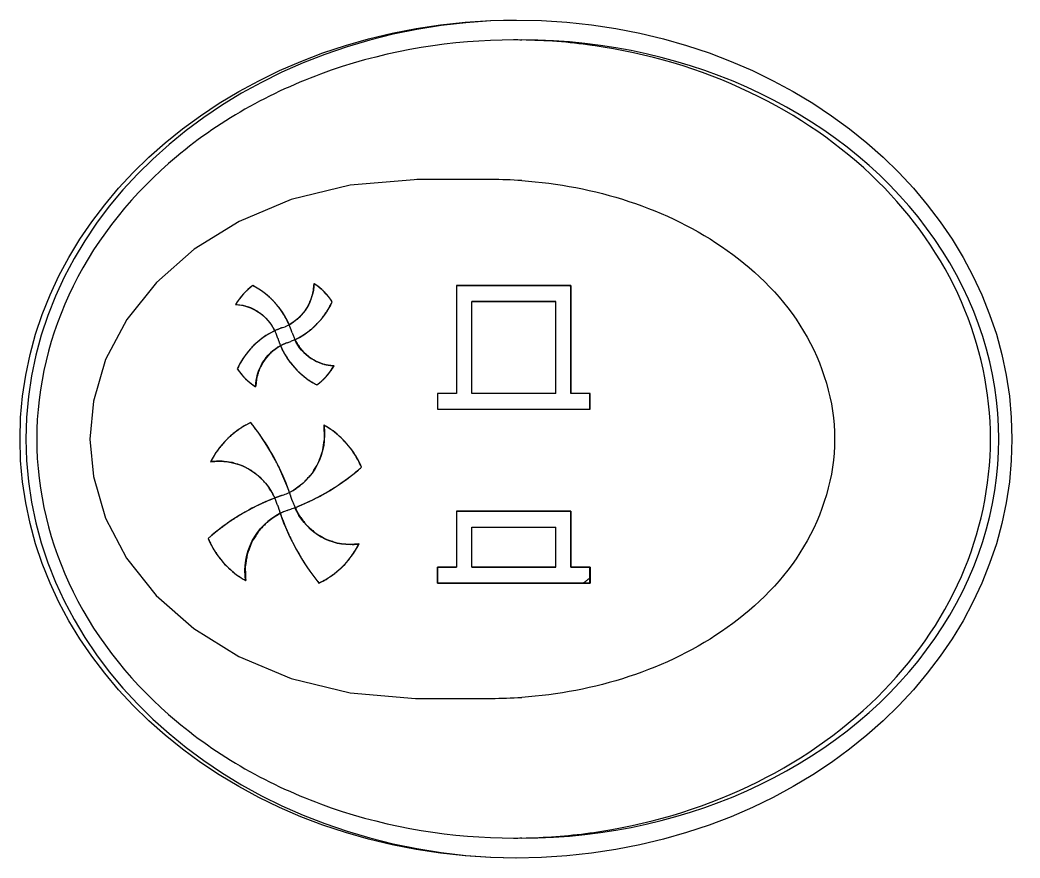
# Model space of a CAD drawing. Header units: millimetres. Extents: x 900 to 7803, y 2935 to 8583.
# Drawn here: x 2876.77 to 2901.83, y 6186.03 to 6207.03 of the extents above; entities that cross this region are included whole.
import ezdxf

# ---------------------------------------------------------------- set-up
doc = ezdxf.new("R2010")
doc.units = ezdxf.units.MM
doc.header["$LTSCALE"] = 676.148
doc.layers.get('0').update_dxf_attribs({"linetype": 'CONTINUOUS'})
doc.layers.add('CURVE', color=7, linetype='CONTINUOUS')
doc.layers.add('GEOM', color=7, linetype='CONTINUOUS')

msp = doc.modelspace()

# ---------------------------------------------------------------- linework, layer by layer
at = {"color": 7, "linetype": 'Continuous'}
for p, q in [((2891.136, 6206.391), (2891.106, 6206.395)), ((2888.581, 6203.031), (2886.715, 6203.031)), ((2886.683, 6190.031), (2888.581, 6190.031))]:
    msp.add_line(p, q, dxfattribs=at)
for points in [[(2886.745, 6203.031), (2885.046, 6202.895), (2883.568, 6202.532), (2882.261, 6201.985), (2881.131, 6201.285), (2880.187, 6200.455), (2879.444, 6199.523), (2878.915, 6198.52), (2878.609, 6197.481), (2878.52, 6196.531)], [(2878.52, 6196.531), (2878.607, 6195.589), (2878.913, 6194.549), (2879.44, 6193.545), (2880.183, 6192.612), (2881.127, 6191.781), (2882.257, 6191.08), (2883.564, 6190.533), (2885.043, 6190.169), (2886.683, 6190.031)]]:
    msp.add_lwpolyline(points, dxfattribs=at)
for centre, radius, start, end in [((2889.141, 6192.277), 14.254, 89.1806, 89.9999), ((2889.142, 6192.284), 14.248, 82.0769, 89.1838), ((2888.581, 6191.645), 11.387, 86.1636, 90.0001), ((2888.581, 6201.418), 11.387, 269.9999, 273.8364), ((2889.141, 6200.786), 14.254, 270.0001, 270.8196), ((2889.142, 6200.782), 14.251, 270.8169, 277.696), ((2889.158, 6200.647), 14.115, 277.7048, 277.9)]:
    msp.add_arc(centre, radius, start, end, dxfattribs=at)
msp.add_ellipse((2889.346, 6196.531), major_axis=(11.954, 0), ratio=0.836553, start_param=4.712389, end_param=7.853982, dxfattribs=at)
for points, knots in [([(2889.141, 6206.531), (2887.595, 6206.531), (2884.544, 6206.038), (2880.591, 6203.883), (2877.856, 6200.573), (2877.187, 6197.843), (2877.187, 6196.531)], [0, 0, 0, 0, 0.270154, 0.528972, 0.770852, 1, 1, 1, 1]), ([(2901.095, 6196.531), (2901.095, 6197.702), (2900.57, 6200.124), (2898.372, 6203.205), (2895.097, 6205.437), (2892.489, 6206.2), (2891.136, 6206.391)], [0, 0, 0, 0, 0.231184, 0.472978, 0.730138, 1, 1, 1, 1]), ([(2889.343, 6203.006), (2890.253, 6202.945), (2892.074, 6202.602), (2894.589, 6201.381), (2896.609, 6199.362), (2897.188, 6197.47), (2897.188, 6196.531)], [0, 0, 0, 0, 0.246891, 0.495271, 0.746193, 1, 1, 1, 1]), ([(2877.187, 6196.531), (2877.187, 6195.22), (2877.856, 6192.49), (2880.591, 6189.18), (2884.544, 6187.025), (2887.595, 6186.531), (2889.141, 6186.531)], [0, 0, 0, 0, 0.229148, 0.471028, 0.729846, 1, 1, 1, 1]), ([(2897.188, 6196.531), (2897.188, 6195.593), (2896.609, 6193.701), (2894.589, 6191.682), (2892.074, 6190.461), (2890.253, 6190.118), (2889.343, 6190.057)], [0, 0, 0, 0, 0.253807, 0.504729, 0.753109, 1, 1, 1, 1]), ([(2891.098, 6186.666), (2892.455, 6186.855), (2895.072, 6187.613), (2898.36, 6189.845), (2900.567, 6192.93), (2901.095, 6195.358), (2901.095, 6196.531)], [0, 0, 0, 0, 0.269878, 0.527069, 0.76886, 1, 1, 1, 1])]:
    msp.add_open_spline(points, degree=3, knots=knots, dxfattribs=at)
at = {"layer": 'CURVE', "color": 40, "linetype": 'Continuous'}
for p, q in [((2882.605, 6200.375), (2882.581, 6200.358)), ((2887.71, 6200.375), (2887.71, 6197.675)), ((2887.71, 6200.375), (2890.579, 6200.375)), ((2890.579, 6200.375), (2890.579, 6197.675)), ((2888.093, 6197.675), (2888.093, 6199.975)), ((2890.197, 6199.975), (2888.093, 6199.975)), ((2890.197, 6197.675), (2890.197, 6199.975)), ((2882.787, 6199.016), (2882.76, 6198.994)), ((2882.469, 6198.698), (2882.442, 6198.665)), ((2882.229, 6198.315), (2882.218, 6198.292)), ((2883.821, 6198.15), (2883.847, 6198.128)), ((2882.652, 6197.856), (2882.674, 6197.842)), ((2884.196, 6197.895), (2884.21, 6197.888)), ((2887.232, 6197.675), (2887.232, 6197.275)), ((2887.71, 6197.675), (2887.232, 6197.675)), ((2890.197, 6197.675), (2888.093, 6197.675)), ((2891.058, 6197.675), (2890.579, 6197.675)), ((2891.058, 6197.275), (2891.058, 6197.675)), ((2887.232, 6197.275), (2891.058, 6197.275)), ((2882.553, 6196.942), (2882.539, 6196.935)), ((2882.162, 6196.704), (2882.134, 6196.683)), ((2881.822, 6196.378), (2881.793, 6196.343)), ((2881.558, 6195.98), (2881.546, 6195.958)), ((2883.134, 6195.044), (2883.084, 6195.024)), ((2883.172, 6195.058), (2883.134, 6195.044)), ((2883.528, 6195.178), (2883.522, 6195.195)), ((2882.582, 6194.794), (2882.536, 6194.769)), ((2883.31, 6194.617), (2883.318, 6194.594)), ((2887.71, 6194.721), (2887.71, 6193.321)), ((2887.71, 6194.721), (2890.579, 6194.721)), ((2890.579, 6194.721), (2890.579, 6193.321)), ((2882.027, 6194.46), (2881.973, 6194.423)), ((2888.093, 6193.321), (2888.093, 6194.321)), ((2888.093, 6194.321), (2890.197, 6194.321)), ((2890.197, 6193.321), (2890.197, 6194.321)), ((2881.511, 6194.061), (2881.485, 6194.038)), ((2881.485, 6194.038), (2881.495, 6194.014)), ((2882.023, 6193.275), (2882.052, 6193.249)), ((2887.232, 6192.921), (2887.232, 6193.321)), ((2887.232, 6193.321), (2887.71, 6193.321)), ((2888.093, 6193.321), (2890.197, 6193.321)), ((2890.579, 6193.321), (2891.058, 6193.321)), ((2891.058, 6193.321), (2891.058, 6192.921)), ((2882.411, 6192.994), (2882.425, 6192.986)), ((2884.232, 6192.959), (2884.262, 6192.921)), ((2891.058, 6192.921), (2887.232, 6192.921))]:
    msp.add_line(p, q, dxfattribs=at)
for points in [[(2882.581, 6200.358), (2882.56, 6200.342), (2882.52, 6200.311), (2882.482, 6200.278), (2882.461, 6200.259)], [(2883.189, 6199.17), (2883.178, 6199.197), (2883.155, 6199.25), (2883.126, 6199.301), (2883.111, 6199.329)], [(2883.348, 6199.322), (2883.34, 6199.319), (2883.324, 6199.313), (2883.301, 6199.305), (2883.277, 6199.296), (2883.246, 6199.284), (2883.225, 6199.275), (2883.198, 6199.263), (2883.17, 6199.251), (2883.152, 6199.242), (2883.143, 6199.238)], [(2883.143, 6199.238), (2883.141, 6199.237), (2883.138, 6199.236), (2883.134, 6199.234), (2883.129, 6199.231), (2883.117, 6199.225), (2883.115, 6199.225), (2883.107, 6199.22), (2883.098, 6199.216), (2883.092, 6199.213), (2883.089, 6199.211)], [(2883.225, 6194.87), (2883.22, 6194.886), (2883.21, 6194.917), (2883.198, 6194.949), (2883.192, 6194.966)], [(2883.466, 6194.741), (2883.451, 6194.736), (2883.421, 6194.725), (2883.391, 6194.713), (2883.374, 6194.707)], [(2881.705, 6193.638), (2881.71, 6193.632), (2881.718, 6193.619), (2881.727, 6193.607), (2881.733, 6193.599)], [(2883.846, 6193.507), (2883.864, 6193.479), (2883.881, 6193.451), (2883.9, 6193.422)]]:
    msp.add_open_spline(points, degree=3, dxfattribs=at)
for points, knots in [([(2883.483, 6199.464), (2883.471, 6199.488), (2883.445, 6199.535), (2883.413, 6199.593), (2883.391, 6199.635), (2883.378, 6199.658), (2883.355, 6199.691), (2883.321, 6199.74), (2883.287, 6199.789), (2883.265, 6199.823), (2883.248, 6199.844), (2883.216, 6199.88), (2883.18, 6199.921), (2883.149, 6199.958), (2883.131, 6199.978), (2883.118, 6199.995), (2883.103, 6200.007), (2883.084, 6200.026), (2883.05, 6200.057), (2883.012, 6200.093), (2882.978, 6200.125), (2882.958, 6200.142), (2882.925, 6200.166), (2882.877, 6200.203), (2882.827, 6200.239), (2882.795, 6200.264), (2882.772, 6200.278), (2882.732, 6200.301), (2882.674, 6200.335), (2882.628, 6200.361), (2882.605, 6200.375)], [0, 0, 0, 0, 0.0625, 0.125, 0.15625, 0.171875, 0.1875, 0.25, 0.3125, 0.328125, 0.34375, 0.375, 0.4375, 0.46875, 0.484375, 0.5, 0.515625, 0.53125, 0.5625, 0.625, 0.65625, 0.671875, 0.6875, 0.75, 0.8125, 0.828125, 0.84375, 0.875, 0.9375, 1, 1, 1, 1]), ([(2883.596, 6199.441), (2883.614, 6199.456), (2883.651, 6199.484), (2883.698, 6199.52), (2883.73, 6199.544), (2883.748, 6199.559), (2883.764, 6199.577), (2883.785, 6199.599), (2883.81, 6199.626), (2883.835, 6199.652), (2883.855, 6199.674), (2883.872, 6199.691), (2883.886, 6199.711), (2883.909, 6199.746), (2883.936, 6199.786), (2883.96, 6199.821), (2883.973, 6199.842), (2883.984, 6199.856), (2883.991, 6199.873), (2884.002, 6199.895), (2884.019, 6199.934), (2884.039, 6199.979), (2884.058, 6200.017), (2884.067, 6200.04), (2884.073, 6200.064), (2884.082, 6200.093), (2884.091, 6200.128), (2884.101, 6200.164), (2884.109, 6200.193), (2884.117, 6200.217), (2884.12, 6200.241), (2884.125, 6200.285), (2884.132, 6200.346), (2884.137, 6200.396), (2884.14, 6200.421)], [0, 0, 0, 0, 0.0625, 0.125, 0.15625, 0.171875, 0.1875, 0.21875, 0.25, 0.28125, 0.3125, 0.328125, 0.34375, 0.375, 0.4375, 0.46875, 0.484375, 0.5, 0.515625, 0.53125, 0.5625, 0.625, 0.65625, 0.671875, 0.6875, 0.71875, 0.75, 0.78125, 0.8125, 0.828125, 0.84375, 0.875, 0.9375, 1, 1, 1, 1]), ([(2884.596, 6199.971), (2884.581, 6199.993), (2884.558, 6200.026), (2884.526, 6200.07), (2884.5, 6200.101), (2884.475, 6200.133), (2884.448, 6200.163), (2884.42, 6200.192), (2884.393, 6200.222), (2884.363, 6200.249), (2884.333, 6200.276), (2884.303, 6200.303), (2884.271, 6200.327), (2884.24, 6200.353), (2884.196, 6200.383), (2884.163, 6200.406), (2884.14, 6200.421)], [0, 0, 0, 0, 0.125, 0.1875, 0.25, 0.3125, 0.375, 0.4375, 0.5, 0.5625, 0.625, 0.6875, 0.75, 0.8125, 0.875, 1, 1, 1, 1]), ([(2882.269, 6200.044), (2882.263, 6200.036), (2882.251, 6200.019), (2882.236, 6199.998), (2882.226, 6199.983), (2882.22, 6199.974), (2882.213, 6199.963), (2882.205, 6199.95), (2882.199, 6199.94), (2882.196, 6199.935)], [0, 0, 0, 0, 0.25, 0.5, 0.625, 0.6875, 0.75, 0.875, 1, 1, 1, 1]), ([(2882.318, 6200.107), (2882.316, 6200.105), (2882.313, 6200.102), (2882.306, 6200.093), (2882.299, 6200.084), (2882.296, 6200.08), (2882.288, 6200.069), (2882.283, 6200.064), (2882.281, 6200.06), (2882.276, 6200.054), (2882.272, 6200.048), (2882.269, 6200.044)], [0, 0, 0, 0, 0.125, 0.25, 0.375, 0.5, 0.625, 0.75, 0.8125, 0.875, 1, 1, 1, 1]), ([(2882.413, 6200.213), (2882.41, 6200.209), (2882.403, 6200.203), (2882.39, 6200.189), (2882.377, 6200.175), (2882.368, 6200.166), (2882.354, 6200.15), (2882.338, 6200.131), (2882.326, 6200.117), (2882.318, 6200.107)], [0, 0, 0, 0, 0.125, 0.25, 0.375, 0.5, 0.625, 0.75, 1, 1, 1, 1]), ([(2882.461, 6200.259), (2882.453, 6200.252), (2882.442, 6200.241), (2882.429, 6200.229), (2882.422, 6200.221), (2882.416, 6200.216), (2882.413, 6200.213)], [0, 0, 0, 0, 0.5, 0.75, 0.875, 1, 1, 1, 1]), ([(2882.196, 6199.935), (2882.195, 6199.934), (2882.194, 6199.932), (2882.192, 6199.929), (2882.19, 6199.925), (2882.185, 6199.916), (2882.184, 6199.914), (2882.182, 6199.911), (2882.181, 6199.909), (2882.178, 6199.905), (2882.176, 6199.901), (2882.174, 6199.898)], [0, 0, 0, 0, 0.125, 0.25, 0.375, 0.5, 0.625, 0.75, 0.8125, 0.875, 1, 1, 1, 1]), ([(2883.111, 6199.329), (2883.097, 6199.348), (2883.07, 6199.387), (2883.036, 6199.435), (2883.012, 6199.469), (2882.998, 6199.488), (2882.981, 6199.505), (2882.96, 6199.527), (2882.935, 6199.553), (2882.91, 6199.579), (2882.888, 6199.6), (2882.872, 6199.618), (2882.853, 6199.632), (2882.819, 6199.657), (2882.781, 6199.685), (2882.747, 6199.71), (2882.728, 6199.724), (2882.714, 6199.735), (2882.698, 6199.742), (2882.677, 6199.753), (2882.639, 6199.772), (2882.597, 6199.793), (2882.56, 6199.812), (2882.539, 6199.822), (2882.516, 6199.828), (2882.488, 6199.837), (2882.454, 6199.847), (2882.42, 6199.857), (2882.392, 6199.866), (2882.369, 6199.873), (2882.346, 6199.877), (2882.304, 6199.882), (2882.245, 6199.889), (2882.198, 6199.895), (2882.174, 6199.898)], [0, 0, 0, 0, 0.0625, 0.125, 0.15625, 0.171875, 0.1875, 0.21875, 0.25, 0.28125, 0.3125, 0.328125, 0.34375, 0.375, 0.4375, 0.46875, 0.484375, 0.5, 0.515625, 0.53125, 0.5625, 0.625, 0.65625, 0.671875, 0.6875, 0.71875, 0.75, 0.78125, 0.8125, 0.828125, 0.84375, 0.875, 0.9375, 1, 1, 1, 1]), ([(2883.466, 6198.941), (2883.496, 6198.954), (2883.554, 6198.978), (2883.628, 6199.009), (2883.68, 6199.03), (2883.709, 6199.043), (2883.736, 6199.06), (2883.771, 6199.08), (2883.812, 6199.105), (2883.853, 6199.129), (2883.888, 6199.15), (2883.916, 6199.165), (2883.942, 6199.185), (2883.987, 6199.221), (2884.039, 6199.262), (2884.085, 6199.298), (2884.11, 6199.319), (2884.131, 6199.333), (2884.147, 6199.352), (2884.169, 6199.375), (2884.209, 6199.416), (2884.253, 6199.463), (2884.293, 6199.503), (2884.315, 6199.527), (2884.334, 6199.555), (2884.359, 6199.588), (2884.389, 6199.629), (2884.419, 6199.669), (2884.443, 6199.703), (2884.464, 6199.73), (2884.48, 6199.758), (2884.508, 6199.81), (2884.548, 6199.883), (2884.58, 6199.941), (2884.596, 6199.971)], [0, 0, 0, 0, 0.0625, 0.125, 0.15625, 0.171875, 0.1875, 0.21875, 0.25, 0.28125, 0.3125, 0.328125, 0.34375, 0.375, 0.4375, 0.46875, 0.484375, 0.5, 0.515625, 0.53125, 0.5625, 0.625, 0.65625, 0.671875, 0.6875, 0.71875, 0.75, 0.78125, 0.8125, 0.828125, 0.84375, 0.875, 0.9375, 1, 1, 1, 1]), ([(2883.348, 6199.322), (2883.369, 6199.329), (2883.4, 6199.34), (2883.441, 6199.358), (2883.476, 6199.374), (2883.504, 6199.388), (2883.534, 6199.404), (2883.563, 6199.421), (2883.585, 6199.435), (2883.596, 6199.441)], [0, 0, 0, 0, 0.25, 0.375, 0.5, 0.625, 0.75, 0.875, 1, 1, 1, 1]), ([(2883.514, 6199.396), (2883.514, 6199.397), (2883.513, 6199.399), (2883.511, 6199.403), (2883.508, 6199.41), (2883.505, 6199.418), (2883.496, 6199.437), (2883.489, 6199.453), (2883.483, 6199.464)], [0, 0, 0, 0, 0.125, 0.1875, 0.25, 0.375, 0.5, 1, 1, 1, 1]), ([(2883.589, 6199.193), (2883.578, 6199.226), (2883.565, 6199.268), (2883.546, 6199.316), (2883.538, 6199.337), (2883.532, 6199.352), (2883.525, 6199.371), (2883.518, 6199.386), (2883.514, 6199.396)], [0, 0, 0, 0, 0.5, 0.625, 0.75, 0.8125, 0.875, 1, 1, 1, 1]), ([(2883.089, 6199.211), (2883.077, 6199.205), (2883.059, 6199.195), (2883.035, 6199.182), (2883.008, 6199.167), (2882.976, 6199.147), (2882.924, 6199.115), (2882.862, 6199.073), (2882.812, 6199.035), (2882.787, 6199.016)], [0, 0, 0, 0, 0.125, 0.1875, 0.25, 0.375, 0.5, 0.75, 1, 1, 1, 1]), ([(2883.225, 6199.07), (2883.223, 6199.078), (2883.219, 6199.089), (2883.213, 6199.106), (2883.21, 6199.116), (2883.204, 6199.133), (2883.199, 6199.144), (2883.195, 6199.156), (2883.191, 6199.166), (2883.189, 6199.17)], [0, 0, 0, 0, 0.25, 0.375, 0.5, 0.625, 0.75, 0.875, 1, 1, 1, 1]), ([(2883.225, 6199.07), (2883.228, 6199.061), (2883.232, 6199.049), (2883.237, 6199.032), (2883.244, 6199.012), (2883.251, 6198.992), (2883.258, 6198.973), (2883.265, 6198.952), (2883.272, 6198.935), (2883.287, 6198.897), (2883.3, 6198.867), (2883.309, 6198.847)], [0, 0, 0, 0, 0.125, 0.1875, 0.25, 0.375, 0.4375, 0.5, 0.625, 0.75, 1, 1, 1, 1]), ([(2883.589, 6199.193), (2883.601, 6199.165), (2883.624, 6199.11), (2883.65, 6199.048), (2883.668, 6199.006), (2883.675, 6198.989), (2883.681, 6198.975), (2883.689, 6198.962), (2883.704, 6198.941), (2883.725, 6198.91), (2883.75, 6198.872), (2883.775, 6198.835), (2883.796, 6198.805), (2883.81, 6198.783), (2883.819, 6198.771), (2883.83, 6198.761), (2883.843, 6198.748), (2883.875, 6198.717), (2883.912, 6198.681), (2883.949, 6198.644), (2883.971, 6198.624), (2883.986, 6198.607), (2884.006, 6198.596), (2884.031, 6198.58), (2884.075, 6198.552), (2884.119, 6198.524), (2884.157, 6198.5), (2884.172, 6198.49), (2884.185, 6198.482), (2884.198, 6198.476), (2884.222, 6198.467), (2884.256, 6198.455), (2884.297, 6198.439), (2884.338, 6198.424), (2884.373, 6198.412), (2884.396, 6198.402), (2884.41, 6198.398), (2884.425, 6198.396), (2884.443, 6198.393), (2884.487, 6198.387), (2884.553, 6198.377), (2884.611, 6198.369), (2884.64, 6198.365)], [0, 0, 0, 0, 0.0625, 0.125, 0.140625, 0.15625, 0.164062, 0.171875, 0.1875, 0.21875, 0.25, 0.28125, 0.3125, 0.328125, 0.335938, 0.34375, 0.359375, 0.375, 0.4375, 0.46875, 0.484375, 0.5, 0.515625, 0.53125, 0.5625, 0.625, 0.640625, 0.65625, 0.664062, 0.671875, 0.6875, 0.71875, 0.75, 0.78125, 0.8125, 0.828125, 0.835938, 0.84375, 0.859375, 0.875, 0.9375, 1, 1, 1, 1]), ([(2882.76, 6198.994), (2882.708, 6198.95), (2882.644, 6198.894), (2882.573, 6198.82), (2882.544, 6198.788), (2882.522, 6198.763), (2882.498, 6198.735), (2882.48, 6198.713), (2882.469, 6198.698)], [0, 0, 0, 0, 0.5, 0.625, 0.75, 0.8125, 0.875, 1, 1, 1, 1]), ([(2883.297, 6198.868), (2883.276, 6198.854), (2883.233, 6198.826), (2883.181, 6198.791), (2883.143, 6198.767), (2883.123, 6198.752), (2883.104, 6198.734), (2883.08, 6198.712), (2883.052, 6198.685), (2883.024, 6198.658), (2883, 6198.635), (2882.981, 6198.618), (2882.965, 6198.597), (2882.938, 6198.56), (2882.907, 6198.518), (2882.879, 6198.481), (2882.864, 6198.459), (2882.851, 6198.444), (2882.844, 6198.426), (2882.832, 6198.403), (2882.812, 6198.362), (2882.789, 6198.316), (2882.769, 6198.276), (2882.758, 6198.252), (2882.751, 6198.226), (2882.741, 6198.194), (2882.73, 6198.156), (2882.718, 6198.118), (2882.709, 6198.086), (2882.701, 6198.061), (2882.697, 6198.035), (2882.692, 6197.988), (2882.683, 6197.922), (2882.677, 6197.869), (2882.674, 6197.842)], [0, 0, 0, 0, 0.0625, 0.125, 0.15625, 0.171875, 0.1875, 0.21875, 0.25, 0.28125, 0.3125, 0.328125, 0.34375, 0.375, 0.4375, 0.46875, 0.484375, 0.5, 0.515625, 0.53125, 0.5625, 0.625, 0.65625, 0.671875, 0.6875, 0.71875, 0.75, 0.78125, 0.8125, 0.828125, 0.84375, 0.875, 0.9375, 1, 1, 1, 1]), ([(2883.37, 6198.904), (2883.365, 6198.901), (2883.357, 6198.897), (2883.345, 6198.892), (2883.333, 6198.886), (2883.326, 6198.883), (2883.317, 6198.878), (2883.309, 6198.874), (2883.301, 6198.87), (2883.297, 6198.868)], [0, 0, 0, 0, 0.25, 0.375, 0.5, 0.625, 0.75, 0.875, 1, 1, 1, 1]), ([(2883.309, 6198.847), (2883.31, 6198.844), (2883.312, 6198.839), (2883.315, 6198.833), (2883.316, 6198.83), (2883.317, 6198.828), (2883.32, 6198.823), (2883.322, 6198.818), (2883.324, 6198.814), (2883.325, 6198.812), (2883.327, 6198.807), (2883.33, 6198.801), (2883.331, 6198.799)], [0, 0, 0, 0, 0.25, 0.375, 0.4375, 0.5, 0.5625, 0.625, 0.6875, 0.75, 0.875, 1, 1, 1, 1]), ([(2883.331, 6198.799), (2883.337, 6198.786), (2883.346, 6198.768), (2883.359, 6198.743), (2883.37, 6198.722), (2883.381, 6198.701), (2883.391, 6198.682), (2883.401, 6198.664), (2883.411, 6198.647), (2883.424, 6198.626), (2883.439, 6198.6), (2883.469, 6198.554), (2883.495, 6198.516), (2883.512, 6198.491)], [0, 0, 0, 0, 0.125, 0.1875, 0.25, 0.3125, 0.375, 0.4375, 0.5, 0.5625, 0.625, 0.75, 1, 1, 1, 1]), ([(2883.466, 6198.941), (2883.459, 6198.939), (2883.447, 6198.935), (2883.432, 6198.929), (2883.422, 6198.925), (2883.406, 6198.919), (2883.395, 6198.914), (2883.383, 6198.909), (2883.374, 6198.905), (2883.37, 6198.904)], [0, 0, 0, 0, 0.25, 0.375, 0.5, 0.625, 0.75, 0.875, 1, 1, 1, 1]), ([(2882.442, 6198.665), (2882.433, 6198.653), (2882.42, 6198.634), (2882.401, 6198.609), (2882.381, 6198.58), (2882.357, 6198.544), (2882.32, 6198.486), (2882.286, 6198.426), (2882.253, 6198.365), (2882.237, 6198.331), (2882.229, 6198.315)], [0, 0, 0, 0, 0.125, 0.1875, 0.25, 0.375, 0.5, 0.75, 0.875, 1, 1, 1, 1]), ([(2882.218, 6198.292), (2882.22, 6198.29), (2882.222, 6198.287), (2882.225, 6198.282), (2882.226, 6198.28), (2882.231, 6198.272), (2882.234, 6198.269), (2882.236, 6198.265), (2882.239, 6198.26), (2882.241, 6198.258)], [0, 0, 0, 0, 0.25, 0.375, 0.5, 0.625, 0.75, 0.875, 1, 1, 1, 1]), ([(2883.512, 6198.491), (2883.516, 6198.485), (2883.522, 6198.476), (2883.529, 6198.467), (2883.534, 6198.461), (2883.537, 6198.456), (2883.539, 6198.454)], [0, 0, 0, 0, 0.5, 0.75, 0.875, 1, 1, 1, 1]), ([(2883.539, 6198.454), (2883.581, 6198.4), (2883.635, 6198.333), (2883.706, 6198.259), (2883.742, 6198.223), (2883.78, 6198.187), (2883.807, 6198.163), (2883.821, 6198.15)], [0, 0, 0, 0, 0.5, 0.625, 0.75, 0.875, 1, 1, 1, 1]), ([(2884.21, 6197.888), (2884.231, 6197.904), (2884.263, 6197.928), (2884.305, 6197.961), (2884.334, 6197.989), (2884.365, 6198.015), (2884.394, 6198.043), (2884.421, 6198.072), (2884.45, 6198.101), (2884.475, 6198.132), (2884.502, 6198.163), (2884.527, 6198.194), (2884.55, 6198.228), (2884.575, 6198.26), (2884.604, 6198.306), (2884.626, 6198.341), (2884.64, 6198.365)], [0, 0, 0, 0, 0.125, 0.1875, 0.25, 0.3125, 0.375, 0.4375, 0.5, 0.5625, 0.625, 0.6875, 0.75, 0.8125, 0.875, 1, 1, 1, 1]), ([(2882.241, 6198.258), (2882.244, 6198.254), (2882.249, 6198.246), (2882.258, 6198.233), (2882.268, 6198.22), (2882.279, 6198.205), (2882.284, 6198.198), (2882.291, 6198.19), (2882.297, 6198.181), (2882.303, 6198.174), (2882.311, 6198.164), (2882.318, 6198.156), (2882.322, 6198.15)], [0, 0, 0, 0, 0.125, 0.25, 0.375, 0.5, 0.5625, 0.625, 0.75, 0.8125, 0.875, 1, 1, 1, 1]), ([(2882.322, 6198.15), (2882.325, 6198.146), (2882.33, 6198.141), (2882.337, 6198.132), (2882.346, 6198.122), (2882.35, 6198.118), (2882.357, 6198.109), (2882.365, 6198.101), (2882.369, 6198.096), (2882.371, 6198.094)], [0, 0, 0, 0, 0.25, 0.375, 0.5, 0.625, 0.75, 0.875, 1, 1, 1, 1]), ([(2882.371, 6198.094), (2882.375, 6198.09), (2882.381, 6198.083), (2882.398, 6198.065), (2882.43, 6198.033), (2882.458, 6198.007), (2882.476, 6197.99)], [0, 0, 0, 0, 0.125, 0.25, 0.5, 1, 1, 1, 1]), ([(2883.847, 6198.128), (2883.86, 6198.117), (2883.886, 6198.096), (2883.92, 6198.07), (2883.947, 6198.05), (2883.969, 6198.034), (2883.992, 6198.018), (2884.016, 6198.001), (2884.036, 6197.988), (2884.065, 6197.97), (2884.094, 6197.952), (2884.122, 6197.935), (2884.155, 6197.917), (2884.18, 6197.904), (2884.196, 6197.895)], [0, 0, 0, 0, 0.125, 0.25, 0.3125, 0.375, 0.4375, 0.5, 0.5625, 0.625, 0.75, 0.8125, 0.875, 1, 1, 1, 1]), ([(2882.476, 6197.99), (2882.477, 6197.99), (2882.478, 6197.988), (2882.485, 6197.982), (2882.495, 6197.973), (2882.505, 6197.966), (2882.513, 6197.958), (2882.519, 6197.954), (2882.522, 6197.951)], [0, 0, 0, 0, 0.125, 0.25, 0.5, 0.75, 0.875, 1, 1, 1, 1]), ([(2882.522, 6197.951), (2882.532, 6197.943), (2882.546, 6197.931), (2882.567, 6197.916), (2882.581, 6197.905), (2882.601, 6197.89), (2882.617, 6197.879), (2882.633, 6197.868), (2882.646, 6197.86), (2882.652, 6197.856)], [0, 0, 0, 0, 0.25, 0.375, 0.5, 0.625, 0.75, 0.875, 1, 1, 1, 1]), ([(2882.539, 6196.935), (2882.524, 6196.928), (2882.502, 6196.917), (2882.472, 6196.902), (2882.438, 6196.884), (2882.398, 6196.862), (2882.334, 6196.825), (2882.279, 6196.788), (2882.233, 6196.757), (2882.202, 6196.734), (2882.178, 6196.716), (2882.162, 6196.704)], [0, 0, 0, 0, 0.125, 0.1875, 0.25, 0.375, 0.5, 0.75, 0.8125, 0.875, 1, 1, 1, 1]), ([(2883.496, 6195.269), (2883.481, 6195.307), (2883.451, 6195.381), (2883.414, 6195.475), (2883.385, 6195.55), (2883.352, 6195.623), (2883.31, 6195.714), (2883.269, 6195.806), (2883.234, 6195.878), (2883.196, 6195.949), (2883.159, 6196.02), (2883.121, 6196.091), (2883.094, 6196.144), (2883.062, 6196.195), (2883.022, 6196.264), (2882.98, 6196.332), (2882.94, 6196.401), (2882.896, 6196.468), (2882.839, 6196.55), (2882.784, 6196.633), (2882.738, 6196.699), (2882.688, 6196.764), (2882.627, 6196.845), (2882.577, 6196.909), (2882.553, 6196.942)], [0, 0, 0, 0, 0.0625, 0.125, 0.15625, 0.1875, 0.25, 0.3125, 0.34375, 0.375, 0.4375, 0.46875, 0.5, 0.53125, 0.5625, 0.625, 0.65625, 0.6875, 0.75, 0.8125, 0.84375, 0.875, 0.9375, 1, 1, 1, 1]), ([(2883.616, 6195.243), (2883.647, 6195.266), (2883.694, 6195.3), (2883.757, 6195.345), (2883.796, 6195.373), (2883.827, 6195.396), (2883.846, 6195.41), (2883.862, 6195.421), (2883.876, 6195.435), (2883.899, 6195.461), (2883.933, 6195.497), (2883.973, 6195.541), (2884.013, 6195.585), (2884.047, 6195.621), (2884.07, 6195.646), (2884.083, 6195.661), (2884.093, 6195.679), (2884.106, 6195.7), (2884.137, 6195.752), (2884.173, 6195.811), (2884.209, 6195.871), (2884.227, 6195.901), (2884.237, 6195.918), (2884.246, 6195.931), (2884.25, 6195.945), (2884.257, 6195.964), (2884.269, 6195.997), (2884.293, 6196.063), (2884.317, 6196.13), (2884.337, 6196.186), (2884.345, 6196.21), (2884.353, 6196.229), (2884.357, 6196.249), (2884.362, 6196.284), (2884.369, 6196.333), (2884.378, 6196.393), (2884.388, 6196.453), (2884.395, 6196.503), (2884.401, 6196.538), (2884.403, 6196.558), (2884.401, 6196.578), (2884.401, 6196.604), (2884.399, 6196.644), (2884.397, 6196.695), (2884.393, 6196.776), (2884.391, 6196.837), (2884.389, 6196.877)], [0, 0, 0, 0, 0.0625, 0.09375, 0.125, 0.140625, 0.15625, 0.164062, 0.171875, 0.1875, 0.21875, 0.25, 0.28125, 0.3125, 0.328125, 0.335938, 0.34375, 0.359375, 0.375, 0.4375, 0.46875, 0.484375, 0.492188, 0.5, 0.507812, 0.515625, 0.53125, 0.5625, 0.625, 0.640625, 0.65625, 0.664062, 0.671875, 0.6875, 0.71875, 0.75, 0.78125, 0.8125, 0.828125, 0.835938, 0.84375, 0.859375, 0.875, 0.90625, 0.9375, 1, 1, 1, 1]), ([(2885.33, 6195.825), (2885.317, 6195.851), (2885.291, 6195.904), (2885.258, 6195.971), (2885.236, 6196.017), (2885.222, 6196.043), (2885.197, 6196.082), (2885.162, 6196.14), (2885.125, 6196.197), (2885.101, 6196.236), (2885.083, 6196.26), (2885.05, 6196.301), (2885.012, 6196.348), (2884.98, 6196.39), (2884.961, 6196.413), (2884.947, 6196.431), (2884.931, 6196.447), (2884.91, 6196.468), (2884.873, 6196.505), (2884.83, 6196.548), (2884.793, 6196.585), (2884.772, 6196.606), (2884.736, 6196.633), (2884.684, 6196.676), (2884.631, 6196.717), (2884.597, 6196.746), (2884.572, 6196.762), (2884.528, 6196.79), (2884.465, 6196.83), (2884.414, 6196.861), (2884.389, 6196.877)], [0, 0, 0, 0, 0.0625, 0.125, 0.15625, 0.171875, 0.1875, 0.25, 0.3125, 0.328125, 0.34375, 0.375, 0.4375, 0.46875, 0.484375, 0.5, 0.515625, 0.53125, 0.5625, 0.625, 0.65625, 0.671875, 0.6875, 0.75, 0.8125, 0.828125, 0.84375, 0.875, 0.9375, 1, 1, 1, 1]), ([(2882.134, 6196.683), (2882.121, 6196.672), (2882.101, 6196.656), (2882.075, 6196.634), (2882.046, 6196.609), (2882.018, 6196.584), (2881.992, 6196.558), (2881.97, 6196.539), (2881.953, 6196.521), (2881.935, 6196.503), (2881.917, 6196.485), (2881.891, 6196.457), (2881.86, 6196.422), (2881.834, 6196.392), (2881.822, 6196.378)], [0, 0, 0, 0, 0.125, 0.1875, 0.25, 0.375, 0.4375, 0.5, 0.5625, 0.625, 0.6875, 0.75, 0.875, 1, 1, 1, 1]), ([(2881.793, 6196.343), (2881.783, 6196.329), (2881.767, 6196.309), (2881.746, 6196.282), (2881.729, 6196.258), (2881.712, 6196.235), (2881.697, 6196.213), (2881.683, 6196.192), (2881.669, 6196.172), (2881.654, 6196.147), (2881.639, 6196.123), (2881.624, 6196.099), (2881.612, 6196.077), (2881.599, 6196.056), (2881.581, 6196.023), (2881.567, 6195.997), (2881.558, 6195.98)], [0, 0, 0, 0, 0.125, 0.1875, 0.25, 0.3125, 0.375, 0.4375, 0.5, 0.5625, 0.625, 0.6875, 0.75, 0.8125, 0.875, 1, 1, 1, 1]), ([(2881.838, 6195.974), (2881.79, 6195.975), (2881.718, 6195.976), (2881.634, 6195.969), (2881.586, 6195.964), (2881.559, 6195.96), (2881.546, 6195.958)], [0, 0, 0, 0, 0.5, 0.75, 0.875, 1, 1, 1, 1]), ([(2883.109, 6195.15), (2883.091, 6195.178), (2883.055, 6195.234), (2883.015, 6195.296), (2882.989, 6195.338), (2882.977, 6195.355), (2882.969, 6195.369), (2882.958, 6195.382), (2882.938, 6195.404), (2882.91, 6195.435), (2882.876, 6195.472), (2882.843, 6195.509), (2882.815, 6195.54), (2882.795, 6195.562), (2882.784, 6195.574), (2882.77, 6195.584), (2882.754, 6195.597), (2882.714, 6195.627), (2882.669, 6195.663), (2882.623, 6195.699), (2882.597, 6195.719), (2882.578, 6195.736), (2882.556, 6195.746), (2882.527, 6195.761), (2882.477, 6195.788), (2882.427, 6195.814), (2882.385, 6195.837), (2882.367, 6195.847), (2882.353, 6195.855), (2882.337, 6195.86), (2882.31, 6195.869), (2882.271, 6195.882), (2882.224, 6195.897), (2882.177, 6195.912), (2882.138, 6195.925), (2882.111, 6195.934), (2882.095, 6195.939), (2882.079, 6195.94), (2882.059, 6195.943), (2882.01, 6195.95), (2881.936, 6195.96), (2881.871, 6195.969), (2881.838, 6195.974)], [0, 0, 0, 0, 0.0625, 0.125, 0.140625, 0.15625, 0.164062, 0.171875, 0.1875, 0.21875, 0.25, 0.28125, 0.3125, 0.328125, 0.335938, 0.34375, 0.359375, 0.375, 0.4375, 0.46875, 0.484375, 0.5, 0.515625, 0.53125, 0.5625, 0.625, 0.640625, 0.65625, 0.664062, 0.671875, 0.6875, 0.71875, 0.75, 0.78125, 0.8125, 0.828125, 0.835938, 0.84375, 0.859375, 0.875, 0.9375, 1, 1, 1, 1]), ([(2883.466, 6194.741), (2883.507, 6194.757), (2883.589, 6194.787), (2883.692, 6194.826), (2883.763, 6194.853), (2883.804, 6194.869), (2883.864, 6194.897), (2883.934, 6194.928), (2884.014, 6194.964), (2884.064, 6194.987), (2884.104, 6195.004), (2884.144, 6195.026), (2884.216, 6195.064), (2884.298, 6195.108), (2884.37, 6195.146), (2884.41, 6195.168), (2884.442, 6195.184), (2884.469, 6195.202), (2884.507, 6195.225), (2884.572, 6195.266), (2884.647, 6195.313), (2884.712, 6195.353), (2884.75, 6195.377), (2884.788, 6195.405), (2884.835, 6195.439), (2884.911, 6195.494), (2884.977, 6195.542), (2885.034, 6195.582), (2885.071, 6195.611), (2885.133, 6195.663), (2885.222, 6195.736), (2885.294, 6195.795), (2885.33, 6195.825)], [0, 0, 0, 0, 0.0625, 0.125, 0.15625, 0.171875, 0.1875, 0.25, 0.28125, 0.3125, 0.328125, 0.34375, 0.375, 0.4375, 0.46875, 0.484375, 0.5, 0.515625, 0.53125, 0.5625, 0.625, 0.65625, 0.671875, 0.6875, 0.71875, 0.75, 0.8125, 0.828125, 0.84375, 0.875, 0.9375, 1, 1, 1, 1]), ([(2883.522, 6195.195), (2883.519, 6195.205), (2883.512, 6195.224), (2883.503, 6195.25), (2883.498, 6195.264), (2883.496, 6195.269)], [0, 0, 0, 0, 0.375, 0.75, 1, 1, 1, 1]), ([(2883.084, 6195.024), (2883.075, 6195.021), (2883.057, 6195.013), (2883.034, 6195.004), (2883.017, 6194.997), (2882.995, 6194.988), (2882.967, 6194.976), (2882.933, 6194.961), (2882.9, 6194.947), (2882.872, 6194.934), (2882.85, 6194.924), (2882.832, 6194.916), (2882.82, 6194.911), (2882.802, 6194.902), (2882.784, 6194.894), (2882.768, 6194.886), (2882.752, 6194.878), (2882.735, 6194.87), (2882.713, 6194.86), (2882.686, 6194.847), (2882.64, 6194.823), (2882.605, 6194.805), (2882.582, 6194.794)], [0, 0, 0, 0, 0.0625, 0.125, 0.15625, 0.1875, 0.25, 0.3125, 0.375, 0.4375, 0.46875, 0.5, 0.53125, 0.5625, 0.625, 0.65625, 0.6875, 0.71875, 0.75, 0.8125, 0.875, 1, 1, 1, 1]), ([(2883.192, 6194.966), (2883.18, 6194.997), (2883.161, 6195.043), (2883.133, 6195.102), (2883.117, 6195.134), (2883.109, 6195.15)], [0, 0, 0, 0, 0.5, 0.75, 1, 1, 1, 1]), ([(2883.348, 6195.122), (2883.346, 6195.121), (2883.341, 6195.119), (2883.335, 6195.117), (2883.331, 6195.116), (2883.325, 6195.114), (2883.318, 6195.111), (2883.311, 6195.109), (2883.304, 6195.107), (2883.297, 6195.104), (2883.291, 6195.102), (2883.287, 6195.101), (2883.283, 6195.099), (2883.278, 6195.097), (2883.275, 6195.096), (2883.267, 6195.094), (2883.259, 6195.09), (2883.247, 6195.086), (2883.233, 6195.081), (2883.22, 6195.076), (2883.205, 6195.071), (2883.19, 6195.065), (2883.179, 6195.061), (2883.172, 6195.058)], [0, 0, 0, 0, 0.0625, 0.125, 0.15625, 0.1875, 0.21875, 0.25, 0.28125, 0.3125, 0.34375, 0.375, 0.4375, 0.46875, 0.5, 0.53125, 0.5625, 0.625, 0.6875, 0.75, 0.8125, 0.875, 1, 1, 1, 1]), ([(2883.348, 6195.122), (2883.393, 6195.138), (2883.462, 6195.164), (2883.537, 6195.201), (2883.581, 6195.224), (2883.605, 6195.237), (2883.616, 6195.243)], [0, 0, 0, 0, 0.5, 0.75, 0.875, 1, 1, 1, 1]), ([(2883.589, 6194.993), (2883.588, 6194.996), (2883.587, 6195), (2883.585, 6195.007), (2883.584, 6195.011), (2883.581, 6195.017), (2883.579, 6195.025), (2883.577, 6195.032), (2883.575, 6195.039), (2883.572, 6195.046), (2883.57, 6195.053), (2883.569, 6195.057), (2883.567, 6195.062), (2883.566, 6195.067), (2883.565, 6195.069), (2883.562, 6195.078), (2883.559, 6195.087), (2883.555, 6195.099), (2883.55, 6195.113), (2883.546, 6195.127), (2883.541, 6195.142), (2883.535, 6195.159), (2883.531, 6195.17), (2883.528, 6195.178)], [0, 0, 0, 0, 0.0625, 0.125, 0.15625, 0.1875, 0.21875, 0.25, 0.28125, 0.3125, 0.34375, 0.375, 0.4375, 0.46875, 0.5, 0.53125, 0.5625, 0.625, 0.6875, 0.75, 0.8125, 0.875, 1, 1, 1, 1]), ([(2882.536, 6194.769), (2882.45, 6194.722), (2882.343, 6194.663), (2882.218, 6194.585), (2882.166, 6194.552), (2882.126, 6194.526), (2882.082, 6194.497), (2882.049, 6194.475), (2882.027, 6194.46)], [0, 0, 0, 0, 0.5, 0.625, 0.75, 0.8125, 0.875, 1, 1, 1, 1]), ([(2883.225, 6194.87), (2883.226, 6194.867), (2883.227, 6194.863), (2883.229, 6194.856), (2883.231, 6194.852), (2883.233, 6194.846), (2883.235, 6194.838), (2883.237, 6194.831), (2883.24, 6194.824), (2883.242, 6194.817), (2883.244, 6194.81), (2883.245, 6194.806), (2883.247, 6194.801), (2883.249, 6194.796), (2883.249, 6194.794), (2883.252, 6194.785), (2883.255, 6194.776), (2883.259, 6194.764), (2883.264, 6194.75), (2883.269, 6194.736), (2883.274, 6194.721), (2883.279, 6194.704), (2883.283, 6194.693), (2883.286, 6194.685)], [0, 0, 0, 0, 0.0625, 0.125, 0.15625, 0.1875, 0.21875, 0.25, 0.28125, 0.3125, 0.34375, 0.375, 0.4375, 0.46875, 0.5, 0.53125, 0.5625, 0.625, 0.6875, 0.75, 0.8125, 0.875, 1, 1, 1, 1]), ([(2883.589, 6194.993), (2883.606, 6194.954), (2883.631, 6194.895), (2883.665, 6194.816), (2883.686, 6194.767), (2883.703, 6194.727), (2883.714, 6194.703), (2883.722, 6194.683), (2883.733, 6194.665), (2883.755, 6194.635), (2883.786, 6194.591), (2883.823, 6194.539), (2883.86, 6194.487), (2883.891, 6194.444), (2883.912, 6194.413), (2883.925, 6194.397), (2883.942, 6194.383), (2883.961, 6194.365), (2884.009, 6194.322), (2884.064, 6194.271), (2884.12, 6194.221), (2884.147, 6194.196), (2884.164, 6194.182), (2884.175, 6194.17), (2884.189, 6194.163), (2884.207, 6194.153), (2884.239, 6194.135), (2884.302, 6194.099), (2884.366, 6194.063), (2884.421, 6194.032), (2884.443, 6194.019), (2884.461, 6194.008), (2884.481, 6194.001), (2884.517, 6193.991), (2884.567, 6193.976), (2884.628, 6193.958), (2884.688, 6193.94), (2884.739, 6193.925), (2884.774, 6193.914), (2884.794, 6193.909), (2884.815, 6193.909), (2884.841, 6193.907), (2884.883, 6193.904), (2884.935, 6193.901), (2885.018, 6193.896), (2885.081, 6193.892), (2885.122, 6193.89)], [0, 0, 0, 0, 0.0625, 0.09375, 0.125, 0.140625, 0.15625, 0.164062, 0.171875, 0.1875, 0.21875, 0.25, 0.28125, 0.3125, 0.328125, 0.335938, 0.34375, 0.359375, 0.375, 0.4375, 0.46875, 0.484375, 0.492188, 0.5, 0.507812, 0.515625, 0.53125, 0.5625, 0.625, 0.640625, 0.65625, 0.664062, 0.671875, 0.6875, 0.71875, 0.75, 0.78125, 0.8125, 0.828125, 0.835938, 0.84375, 0.859375, 0.875, 0.90625, 0.9375, 1, 1, 1, 1]), ([(2883.289, 6194.668), (2883.254, 6194.646), (2883.202, 6194.613), (2883.133, 6194.569), (2883.089, 6194.541), (2883.054, 6194.519), (2883.033, 6194.505), (2883.015, 6194.495), (2883, 6194.481), (2882.974, 6194.455), (2882.937, 6194.419), (2882.893, 6194.375), (2882.849, 6194.331), (2882.812, 6194.294), (2882.786, 6194.269), (2882.772, 6194.254), (2882.761, 6194.236), (2882.746, 6194.214), (2882.712, 6194.161), (2882.671, 6194.1), (2882.632, 6194.038), (2882.611, 6194.008), (2882.6, 6193.99), (2882.59, 6193.978), (2882.586, 6193.962), (2882.578, 6193.943), (2882.565, 6193.908), (2882.538, 6193.839), (2882.511, 6193.77), (2882.488, 6193.711), (2882.479, 6193.687), (2882.47, 6193.667), (2882.466, 6193.647), (2882.46, 6193.61), (2882.451, 6193.557), (2882.441, 6193.495), (2882.43, 6193.432), (2882.421, 6193.38), (2882.415, 6193.343), (2882.412, 6193.322), (2882.414, 6193.3), (2882.414, 6193.274), (2882.416, 6193.231), (2882.418, 6193.178), (2882.421, 6193.092), (2882.424, 6193.028), (2882.425, 6192.986)], [0, 0, 0, 0, 0.0625, 0.09375, 0.125, 0.140625, 0.15625, 0.164062, 0.171875, 0.1875, 0.21875, 0.25, 0.28125, 0.3125, 0.328125, 0.335938, 0.34375, 0.359375, 0.375, 0.4375, 0.46875, 0.484375, 0.492188, 0.5, 0.507812, 0.515625, 0.53125, 0.5625, 0.625, 0.640625, 0.65625, 0.664062, 0.671875, 0.6875, 0.71875, 0.75, 0.78125, 0.8125, 0.828125, 0.835938, 0.84375, 0.859375, 0.875, 0.90625, 0.9375, 1, 1, 1, 1]), ([(2883.286, 6194.685), (2883.287, 6194.68), (2883.291, 6194.671), (2883.295, 6194.659), (2883.298, 6194.651), (2883.3, 6194.646), (2883.304, 6194.634), (2883.307, 6194.625), (2883.31, 6194.617)], [0, 0, 0, 0, 0.25, 0.5, 0.625, 0.6875, 0.75, 1, 1, 1, 1]), ([(2883.374, 6194.707), (2883.372, 6194.706), (2883.368, 6194.704), (2883.354, 6194.698), (2883.335, 6194.69), (2883.313, 6194.68), (2883.297, 6194.672), (2883.289, 6194.668)], [0, 0, 0, 0, 0.125, 0.25, 0.5, 0.75, 1, 1, 1, 1]), ([(2883.318, 6194.594), (2883.325, 6194.575), (2883.339, 6194.537), (2883.356, 6194.495), (2883.367, 6194.467), (2883.372, 6194.453), (2883.378, 6194.438), (2883.388, 6194.414), (2883.397, 6194.391), (2883.406, 6194.368), (2883.414, 6194.349), (2883.419, 6194.336), (2883.427, 6194.318), (2883.435, 6194.299), (2883.443, 6194.281), (2883.45, 6194.265), (2883.457, 6194.247), (2883.468, 6194.224), (2883.48, 6194.195), (2883.5, 6194.152), (2883.515, 6194.12), (2883.525, 6194.099)], [0, 0, 0, 0, 0.125, 0.25, 0.28125, 0.3125, 0.34375, 0.375, 0.4375, 0.46875, 0.5, 0.53125, 0.5625, 0.625, 0.65625, 0.6875, 0.71875, 0.75, 0.8125, 0.875, 1, 1, 1, 1]), ([(2881.973, 6194.423), (2881.965, 6194.417), (2881.949, 6194.406), (2881.929, 6194.392), (2881.914, 6194.381), (2881.9, 6194.37), (2881.885, 6194.359), (2881.855, 6194.337), (2881.811, 6194.304), (2881.752, 6194.26), (2881.694, 6194.214), (2881.646, 6194.175), (2881.613, 6194.148), (2881.594, 6194.132), (2881.571, 6194.112), (2881.544, 6194.089), (2881.522, 6194.071), (2881.511, 6194.061)], [0, 0, 0, 0, 0.0625, 0.125, 0.15625, 0.1875, 0.21875, 0.25, 0.375, 0.5, 0.625, 0.75, 0.8125, 0.84375, 0.875, 0.9375, 1, 1, 1, 1]), ([(2881.495, 6194.014), (2881.502, 6193.998), (2881.516, 6193.967), (2881.535, 6193.928), (2881.55, 6193.898), (2881.563, 6193.873), (2881.576, 6193.848), (2881.59, 6193.822), (2881.603, 6193.801), (2881.615, 6193.779), (2881.629, 6193.756), (2881.649, 6193.723), (2881.674, 6193.684), (2881.695, 6193.653), (2881.705, 6193.638)], [0, 0, 0, 0, 0.125, 0.25, 0.3125, 0.375, 0.4375, 0.5, 0.5625, 0.625, 0.6875, 0.75, 0.875, 1, 1, 1, 1]), ([(2883.525, 6194.099), (2883.532, 6194.083), (2883.541, 6194.065), (2883.552, 6194.042), (2883.559, 6194.028), (2883.567, 6194.012), (2883.572, 6194.001)], [0, 0, 0, 0, 0.5, 0.625, 0.75, 1, 1, 1, 1]), ([(2883.572, 6194.001), (2883.576, 6193.992), (2883.585, 6193.975), (2883.597, 6193.952), (2883.605, 6193.935), (2883.616, 6193.913), (2883.631, 6193.885), (2883.648, 6193.852), (2883.666, 6193.819), (2883.681, 6193.791), (2883.693, 6193.77), (2883.702, 6193.752), (2883.709, 6193.74), (2883.719, 6193.722), (2883.729, 6193.705), (2883.738, 6193.688), (2883.747, 6193.672), (2883.757, 6193.656), (2883.77, 6193.634), (2883.785, 6193.608), (2883.812, 6193.563), (2883.832, 6193.53), (2883.846, 6193.507)], [0, 0, 0, 0, 0.0625, 0.125, 0.15625, 0.1875, 0.25, 0.3125, 0.375, 0.4375, 0.46875, 0.5, 0.53125, 0.5625, 0.625, 0.65625, 0.6875, 0.71875, 0.75, 0.8125, 0.875, 1, 1, 1, 1]), ([(2884.262, 6192.921), (2884.287, 6192.935), (2884.338, 6192.962), (2884.401, 6192.996), (2884.445, 6193.019), (2884.47, 6193.033), (2884.507, 6193.059), (2884.562, 6193.096), (2884.617, 6193.135), (2884.654, 6193.16), (2884.677, 6193.179), (2884.717, 6193.214), (2884.762, 6193.253), (2884.802, 6193.287), (2884.824, 6193.307), (2884.841, 6193.321), (2884.856, 6193.338), (2884.877, 6193.36), (2884.912, 6193.399), (2884.953, 6193.443), (2884.989, 6193.482), (2885.008, 6193.504), (2885.034, 6193.542), (2885.075, 6193.596), (2885.115, 6193.651), (2885.142, 6193.687), (2885.158, 6193.713), (2885.184, 6193.76), (2885.222, 6193.826), (2885.253, 6193.878), (2885.268, 6193.905)], [0, 0, 0, 0, 0.0625, 0.125, 0.15625, 0.171875, 0.1875, 0.25, 0.3125, 0.328125, 0.34375, 0.375, 0.4375, 0.46875, 0.484375, 0.5, 0.515625, 0.53125, 0.5625, 0.625, 0.65625, 0.671875, 0.6875, 0.75, 0.8125, 0.828125, 0.84375, 0.875, 0.9375, 1, 1, 1, 1]), ([(2885.122, 6193.89), (2885.128, 6193.89), (2885.137, 6193.891), (2885.157, 6193.892), (2885.177, 6193.894), (2885.19, 6193.895), (2885.212, 6193.897), (2885.226, 6193.899), (2885.236, 6193.9), (2885.25, 6193.902), (2885.261, 6193.904), (2885.268, 6193.905)], [0, 0, 0, 0, 0.125, 0.25, 0.375, 0.5, 0.625, 0.75, 0.8125, 0.875, 1, 1, 1, 1]), ([(2881.733, 6193.599), (2881.743, 6193.585), (2881.758, 6193.565), (2881.78, 6193.537), (2881.798, 6193.515), (2881.816, 6193.493), (2881.832, 6193.473), (2881.849, 6193.453), (2881.865, 6193.435), (2881.885, 6193.413), (2881.91, 6193.386), (2881.956, 6193.338), (2881.996, 6193.3), (2882.023, 6193.275)], [0, 0, 0, 0, 0.125, 0.1875, 0.25, 0.3125, 0.375, 0.4375, 0.5, 0.5625, 0.625, 0.75, 1, 1, 1, 1]), ([(2883.9, 6193.422), (2883.905, 6193.414), (2883.916, 6193.397), (2883.93, 6193.376), (2883.94, 6193.36), (2883.95, 6193.345), (2883.961, 6193.329), (2883.982, 6193.298), (2884.014, 6193.252), (2884.049, 6193.201), (2884.079, 6193.161), (2884.097, 6193.136), (2884.112, 6193.115), (2884.121, 6193.102), (2884.13, 6193.091), (2884.139, 6193.079), (2884.148, 6193.067), (2884.156, 6193.056), (2884.161, 6193.049), (2884.169, 6193.039), (2884.185, 6193.019), (2884.206, 6192.992), (2884.223, 6192.97), (2884.232, 6192.959)], [0, 0, 0, 0, 0.0625, 0.125, 0.15625, 0.1875, 0.21875, 0.25, 0.375, 0.5, 0.5625, 0.625, 0.65625, 0.6875, 0.71875, 0.75, 0.78125, 0.8125, 0.828125, 0.84375, 0.875, 0.9375, 1, 1, 1, 1]), ([(2882.052, 6193.249), (2882.065, 6193.238), (2882.083, 6193.222), (2882.11, 6193.199), (2882.14, 6193.176), (2882.176, 6193.147), (2882.236, 6193.103), (2882.313, 6193.051), (2882.378, 6193.013), (2882.411, 6192.994)], [0, 0, 0, 0, 0.125, 0.1875, 0.25, 0.375, 0.5, 0.75, 1, 1, 1, 1])]:
    msp.add_open_spline(points, degree=3, knots=knots, dxfattribs=at)
at = {"layer": 'GEOM', "color": 7, "linetype": 'Continuous'}
for p, q in [((2882.605, 6200.375), (2882.602, 6200.375)), ((2884.14, 6200.421), (2884.137, 6200.421)), ((2887.708, 6200.375), (2887.708, 6197.675)), ((2890.579, 6200.375), (2887.708, 6200.375)), ((2890.555, 6200.359), (2890.531, 6200.375)), ((2890.579, 6200.344), (2890.555, 6200.359)), ((2890.576, 6197.675), (2890.576, 6200.375)), ((2890.579, 6197.675), (2890.579, 6200.375)), ((2884.596, 6199.971), (2884.593, 6199.971)), ((2888.09, 6197.675), (2888.09, 6199.975)), ((2888.09, 6199.975), (2890.194, 6199.975)), ((2888.093, 6197.675), (2888.093, 6199.975)), ((2890.194, 6199.975), (2890.194, 6197.675)), ((2883.658, 6199.019), (2883.655, 6199.019)), ((2884.64, 6198.365), (2884.637, 6198.365)), ((2882.674, 6197.842), (2882.671, 6197.842)), ((2884.21, 6197.888), (2884.207, 6197.888)), ((2887.229, 6197.675), (2887.229, 6197.275)), ((2887.708, 6197.675), (2887.229, 6197.675)), ((2890.194, 6197.675), (2888.09, 6197.675)), ((2891.058, 6197.675), (2890.576, 6197.675)), ((2891.055, 6197.275), (2891.055, 6197.675)), ((2891.058, 6197.275), (2891.058, 6197.675)), ((2887.229, 6197.275), (2891.058, 6197.275)), ((2882.553, 6196.942), (2882.55, 6196.942)), ((2884.389, 6196.877), (2884.386, 6196.877)), ((2881.543, 6195.958), (2881.771, 6195.975)), ((2881.546, 6195.958), (2881.543, 6195.958)), ((2885.33, 6195.825), (2885.327, 6195.825)), ((2883.658, 6194.81), (2883.655, 6194.81)), ((2887.708, 6194.721), (2887.708, 6193.321)), ((2890.579, 6194.721), (2887.708, 6194.721)), ((2890.576, 6193.321), (2890.576, 6194.721)), ((2890.579, 6193.321), (2890.579, 6194.721)), ((2888.09, 6193.321), (2888.09, 6194.321)), ((2888.09, 6194.321), (2890.194, 6194.321)), ((2888.093, 6193.321), (2888.093, 6194.321)), ((2890.194, 6194.321), (2890.194, 6193.321)), ((2885.265, 6193.905), (2885.038, 6193.888)), ((2885.268, 6193.905), (2885.265, 6193.905)), ((2887.229, 6193.321), (2887.229, 6192.921)), ((2887.708, 6193.321), (2887.229, 6193.321)), ((2890.194, 6193.321), (2888.09, 6193.321)), ((2891.058, 6193.321), (2890.576, 6193.321)), ((2891.055, 6192.921), (2891.055, 6193.321)), ((2891.058, 6192.921), (2891.058, 6193.321)), ((2882.425, 6192.986), (2882.422, 6192.986)), ((2884.262, 6192.921), (2884.259, 6192.921)), ((2887.229, 6192.921), (2891.058, 6192.921))]:
    msp.add_line(p, q, dxfattribs=at)
for centre, radius, start, end in [((2887.118, 6198.187), 6.472, 306.7925, 307.4929), ((2886.962, 6198.398), 6.734, 305.5797, 306.5245), ((2887.05, 6198.278), 6.585, 306.5271, 306.7937)]:
    msp.add_arc(centre, radius, start, end, dxfattribs=at)
msp.add_ellipse((2889.2, 6196.531), major_axis=(12.432, 0), ratio=0.844597, dxfattribs=at)
msp.add_ellipse((2889.346, 6196.531), major_axis=(12.432, 0), ratio=0.844597, start_param=1.582477, end_param=4.700708, dxfattribs=at)
for points in [[(2882.602, 6200.375), (2882.427, 6200.251), (2882.277, 6200.084), (2882.171, 6199.898)], [(2884.593, 6199.971), (2884.477, 6200.15), (2884.319, 6200.308), (2884.137, 6200.421)], [(2884.596, 6199.971), (2884.48, 6200.15), (2884.322, 6200.308), (2884.14, 6200.421)], [(2882.215, 6198.292), (2882.331, 6198.113), (2882.49, 6197.955), (2882.671, 6197.842)], [(2884.207, 6197.888), (2884.382, 6198.012), (2884.531, 6198.179), (2884.637, 6198.365)], [(2884.21, 6197.888), (2884.384, 6198.012), (2884.534, 6198.179), (2884.64, 6198.365)], [(2883.52, 6195.194), (2883.3, 6195.823), (2882.968, 6196.423), (2882.55, 6196.942)], [(2883.523, 6195.194), (2883.303, 6195.823), (2882.971, 6196.423), (2882.553, 6196.942)], [(2883.655, 6194.81), (2884.264, 6195.043), (2884.838, 6195.394), (2885.327, 6195.825)], [(2883.658, 6194.81), (2884.267, 6195.043), (2884.841, 6195.394), (2885.33, 6195.825)], [(2883.153, 6195.052), (2882.545, 6194.82), (2881.97, 6194.469), (2881.482, 6194.038)], [(2883.288, 6194.669), (2883.509, 6194.04), (2883.84, 6193.44), (2884.259, 6192.921)]]:
    msp.add_open_spline(points, degree=3, dxfattribs=at)
for points, knots in [([(2883.512, 6199.394), (2883.467, 6199.5), (2883.255, 6199.899), (2882.902, 6200.223), (2882.602, 6200.375)], [0, 0, 0, 0, 0.254656, 1, 1, 1, 1]), ([(2883.515, 6199.394), (2883.47, 6199.5), (2883.258, 6199.899), (2882.904, 6200.223), (2882.605, 6200.375)], [0, 0, 0, 0, 0.254656, 1, 1, 1, 1]), ([(2884.137, 6200.421), (2884.13, 6200.211), (2884.01, 6199.793), (2883.693, 6199.491), (2883.512, 6199.394)], [0, 0, 0, 0, 0.505049, 1, 1, 1, 1]), ([(2882.171, 6199.898), (2882.373, 6199.891), (2882.784, 6199.757), (2883.063, 6199.43), (2883.153, 6199.244)], [0, 0, 0, 0, 0.494783, 1, 1, 1, 1]), ([(2883.655, 6199.019), (2883.959, 6199.161), (2884.322, 6199.474), (2884.545, 6199.866), (2884.593, 6199.971)], [0, 0, 0, 0, 0.745308, 1, 1, 1, 1]), ([(2883.658, 6199.019), (2883.962, 6199.161), (2884.325, 6199.474), (2884.548, 6199.866), (2884.596, 6199.971)], [0, 0, 0, 0, 0.745308, 1, 1, 1, 1]), ([(2883.153, 6199.244), (2882.849, 6199.102), (2882.486, 6198.789), (2882.263, 6198.396), (2882.215, 6198.292)], [0, 0, 0, 0, 0.745308, 1, 1, 1, 1]), ([(2882.671, 6197.842), (2882.678, 6198.051), (2882.799, 6198.47), (2883.115, 6198.772), (2883.296, 6198.869)], [0, 0, 0, 0, 0.505049, 1, 1, 1, 1]), ([(2883.299, 6198.869), (2883.118, 6198.772), (2882.802, 6198.47), (2882.681, 6198.051), (2882.674, 6197.842)], [0, 0, 0, 0, 0.494952, 1, 1, 1, 1]), ([(2883.296, 6198.869), (2883.342, 6198.763), (2883.553, 6198.364), (2883.907, 6198.04), (2884.207, 6197.888)], [0, 0, 0, 0, 0.254656, 1, 1, 1, 1]), ([(2884.637, 6198.365), (2884.435, 6198.372), (2884.024, 6198.506), (2883.746, 6198.833), (2883.655, 6199.019)], [0, 0, 0, 0, 0.494783, 1, 1, 1, 1]), ([(2883.658, 6199.019), (2883.749, 6198.833), (2884.027, 6198.506), (2884.438, 6198.372), (2884.64, 6198.365)], [0, 0, 0, 0, 0.505215, 1, 1, 1, 1]), ([(2882.55, 6196.942), (2882.229, 6196.793), (2881.844, 6196.471), (2881.598, 6196.066), (2881.543, 6195.958)], [0, 0, 0, 0, 0.745567, 1, 1, 1, 1]), ([(2884.386, 6196.877), (2884.433, 6196.545), (2884.323, 6195.842), (2883.815, 6195.338), (2883.52, 6195.194)], [0, 0, 0, 0, 0.505457, 1, 1, 1, 1]), ([(2885.327, 6195.825), (2885.279, 6195.936), (2885.059, 6196.358), (2884.696, 6196.706), (2884.386, 6196.877)], [0, 0, 0, 0, 0.254357, 1, 1, 1, 1]), ([(2885.33, 6195.825), (2885.282, 6195.936), (2885.062, 6196.358), (2884.699, 6196.706), (2884.389, 6196.877)], [0, 0, 0, 0, 0.254357, 1, 1, 1, 1]), ([(2881.77, 6195.975), (2882.056, 6195.974), (2882.646, 6195.794), (2883.034, 6195.319), (2883.153, 6195.052)], [0, 0, 0, 0, 0.494539, 1, 1, 1, 1]), ([(2885.038, 6193.888), (2884.752, 6193.888), (2884.162, 6194.069), (2883.774, 6194.544), (2883.655, 6194.81)], [0, 0, 0, 0, 0.494539, 1, 1, 1, 1]), ([(2883.658, 6194.81), (2883.777, 6194.543), (2884.166, 6194.068), (2884.757, 6193.888), (2885.043, 6193.888)], [0, 0, 0, 0, 0.505476, 1, 1, 1, 1]), ([(2882.422, 6192.986), (2882.376, 6193.318), (2882.486, 6194.02), (2882.994, 6194.525), (2883.288, 6194.669)], [0, 0, 0, 0, 0.505457, 1, 1, 1, 1]), ([(2883.291, 6194.669), (2882.997, 6194.525), (2882.489, 6194.02), (2882.378, 6193.318), (2882.425, 6192.986)], [0, 0, 0, 0, 0.494544, 1, 1, 1, 1]), ([(2881.482, 6194.038), (2881.529, 6193.927), (2881.749, 6193.504), (2882.112, 6193.157), (2882.422, 6192.986)], [0, 0, 0, 0, 0.254357, 1, 1, 1, 1]), ([(2884.259, 6192.921), (2884.579, 6193.07), (2884.964, 6193.391), (2885.211, 6193.797), (2885.265, 6193.905)], [0, 0, 0, 0, 0.745567, 1, 1, 1, 1]), ([(2884.262, 6192.921), (2884.582, 6193.07), (2884.967, 6193.391), (2885.214, 6193.797), (2885.268, 6193.905)], [0, 0, 0, 0, 0.745567, 1, 1, 1, 1])]:
    msp.add_open_spline(points, degree=3, knots=knots, dxfattribs=at)

doc.saveas('drawing.dxf')
